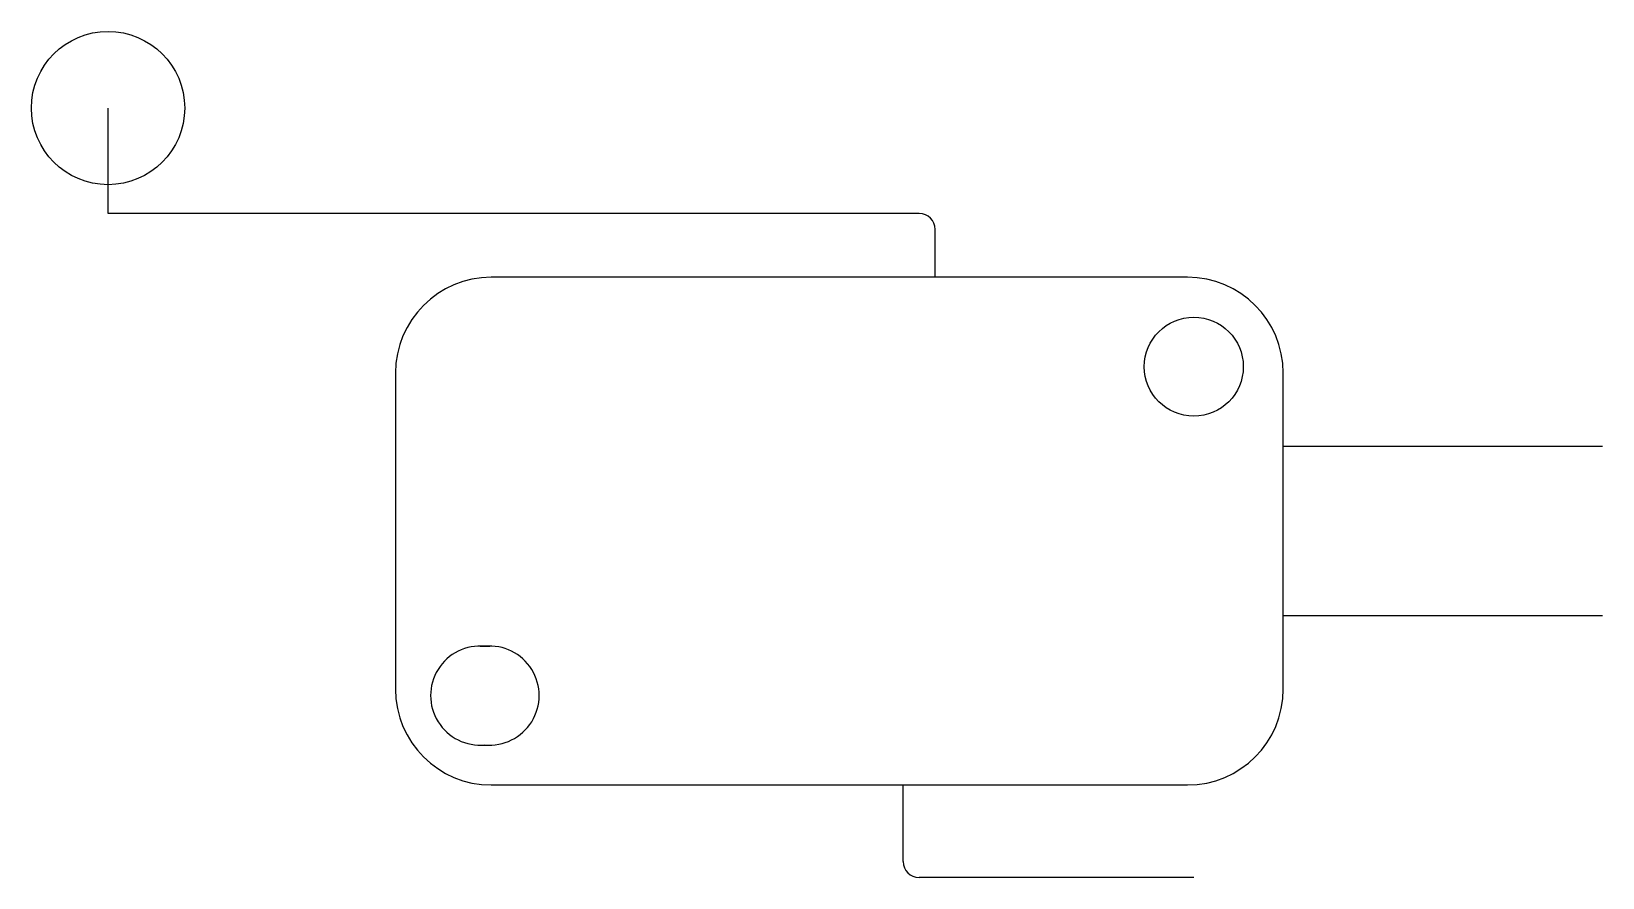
# Model space of a CAD drawing. Header units: millimetres. Extents: x -11.4 to 37.8, y -2.9 to 23.6.
import ezdxf

# ---------------------------------------------------------------- set-up
doc = ezdxf.new("R2010")
doc.units = ezdxf.units.MM
doc.layers.get('0').update_dxf_attribs({"lineweight": 25})
doc.layers.add('Contacts', color=253, linetype='Continuous', lineweight=25, true_color=0xa0a0a4)
for name, color, linetype, lineweight in [('Mounting Holes', 1, 'Continuous', 25), ('Switch Arm', 5, 'Continuous', 25), ('Switch Body', 7, 'Continuous', 25), ('Switch Roller', 3, 'Continuous', 25)]:
    doc.layers.add(name, color=color, linetype=linetype, lineweight=lineweight)

msp = doc.modelspace()

# ---------------------------------------------------------------- linework, layer by layer
for p, q in [((24.8, 15.9), (3, 15.9)), ((0, 12.9), (0, 3)), ((27.8, 3), (27.8, 12.9)), ((3, 0), (24.8, 0))]:
    msp.add_line(p, q)
at = {"layer": 'Contacts'}
for p, q in [((37.8, 10.6), (27.8, 10.6)), ((37.8, 5.3), (27.8, 5.3)), ((15.9, -2.4), (15.9, 0)), ((25, -2.9), (16.4, -2.9))]:
    msp.add_line(p, q, dxfattribs=at)
msp.add_arc((16.4, -2.4), 0.5, 180, 270, dxfattribs=at)
at = {"layer": 'Mounting Holes'}
for p, q in [((2.65, 4.35), (2.95, 4.35)), ((2.65, 1.25), (2.95, 1.25))]:
    msp.add_line(p, q, dxfattribs=at)
msp.add_circle((25, 13.1), 1.55, dxfattribs=at)
for centre, start, end in [((2.65, 2.8), 84.4466, 275.5534), ((2.95, 2.8), 264.4466, 95.5534)]:
    msp.add_arc(centre, 1.55, start, end, dxfattribs=at)
at = {"layer": 'Switch Arm'}
for p, q in [((-9, 17.9), (-9, 21.2)), ((16.4, 17.9), (-9, 17.9)), ((16.9, 15.9), (16.9, 17.4))]:
    msp.add_line(p, q, dxfattribs=at)
msp.add_arc((16.4, 17.4), 0.5, 0, 90, dxfattribs=at)
at = {"layer": 'Switch Body'}
for centre, start, end in [((3, 12.9), 90, 180), ((24.8, 12.9), 0, 90), ((3, 3), 180, 270), ((24.8, 3), 270, 0)]:
    msp.add_arc(centre, 3, start, end, dxfattribs=at)
at = {"layer": 'Switch Roller'}
msp.add_circle((-9, 21.2), 2.4, dxfattribs=at)

doc.saveas('drawing.dxf')
